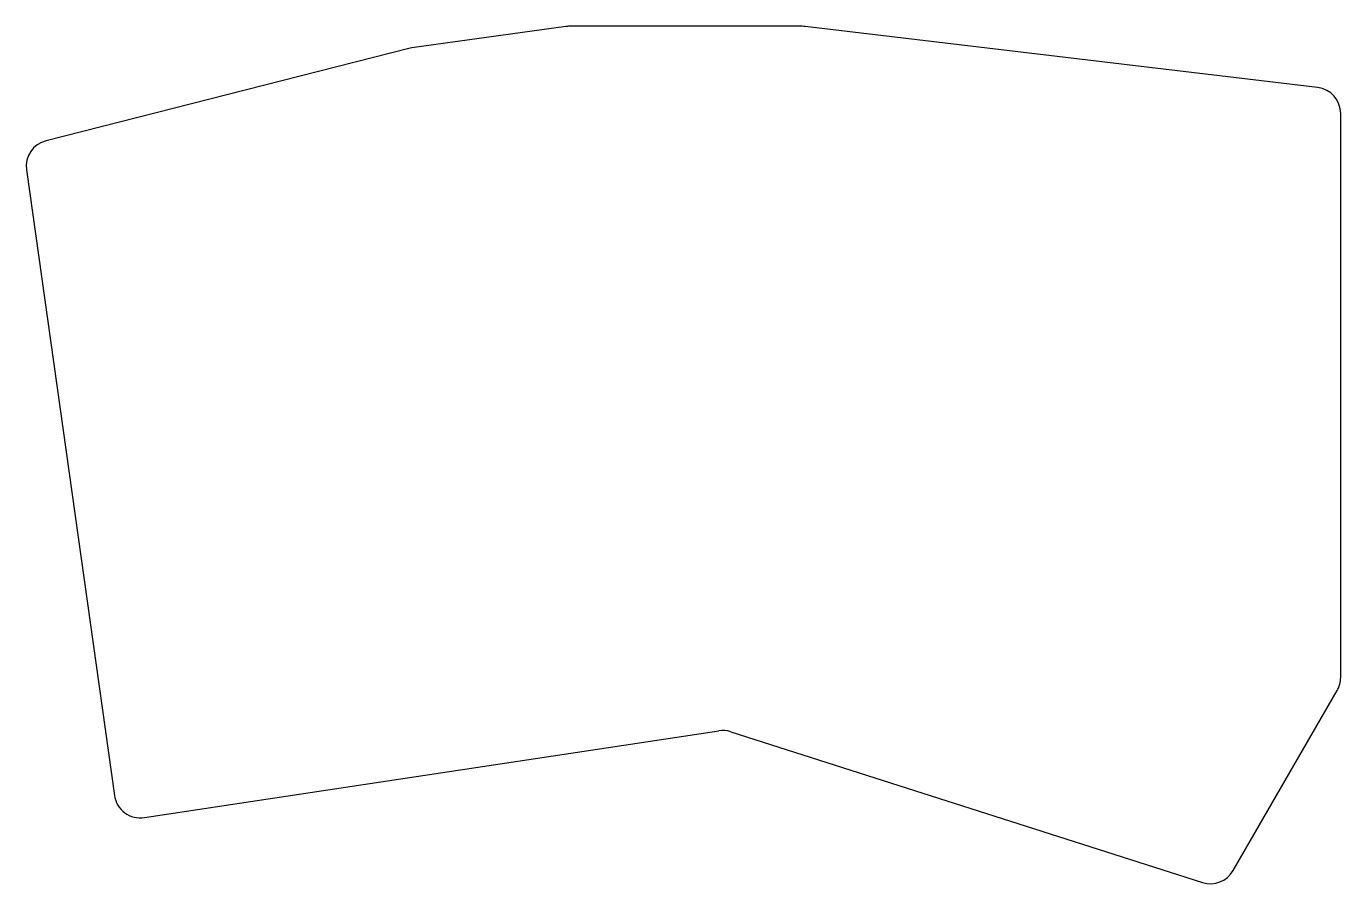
# Model space of a CAD drawing. Header units: millimetres. Extents: x 66 to 216, y -170 to -72.
import ezdxf

# ---------------------------------------------------------------- set-up
doc = ezdxf.new("R2010")
doc.units = ezdxf.units.MM

msp = doc.modelspace()

# ---------------------------------------------------------------- linework, layer by layer
for p, q in [((127.55, -71.77), (109.92, -74.22)), ((154.58, -71.75), (127.96, -71.75)), ((213.54, -78.75), (154.93, -71.77)), ((109.6, -74.29), (68.09, -84.84)), ((216.18, -146.26), (216.18, -81.73)), ((65.85, -88.16), (75.91, -159.74)), ((203.89, -168.35), (215.78, -147.76)), ((79.33, -162.29), (145.06, -152.35)), ((146.43, -152.46), (200.38, -169.71))]:
    msp.add_line(p, q)
for centre, start, end in [((127.96, -74.75), 90, 97.9072), ((154.58, -74.75), 83.2084, 90), ((110.33, -77.19), 97.9072, 104.2622), ((213.18, -81.73), 0, 83.2084), ((68.82, -87.75), 104.2622, 188), ((213.18, -146.26), 330, 0), ((145.51, -155.32), 72.2719, 98.5975), ((78.88, -159.32), 188, 278.5975), ((201.29, -166.85), 252.2719, 330)]:
    msp.add_arc(centre, 3, start, end)

doc.saveas('drawing.dxf')
